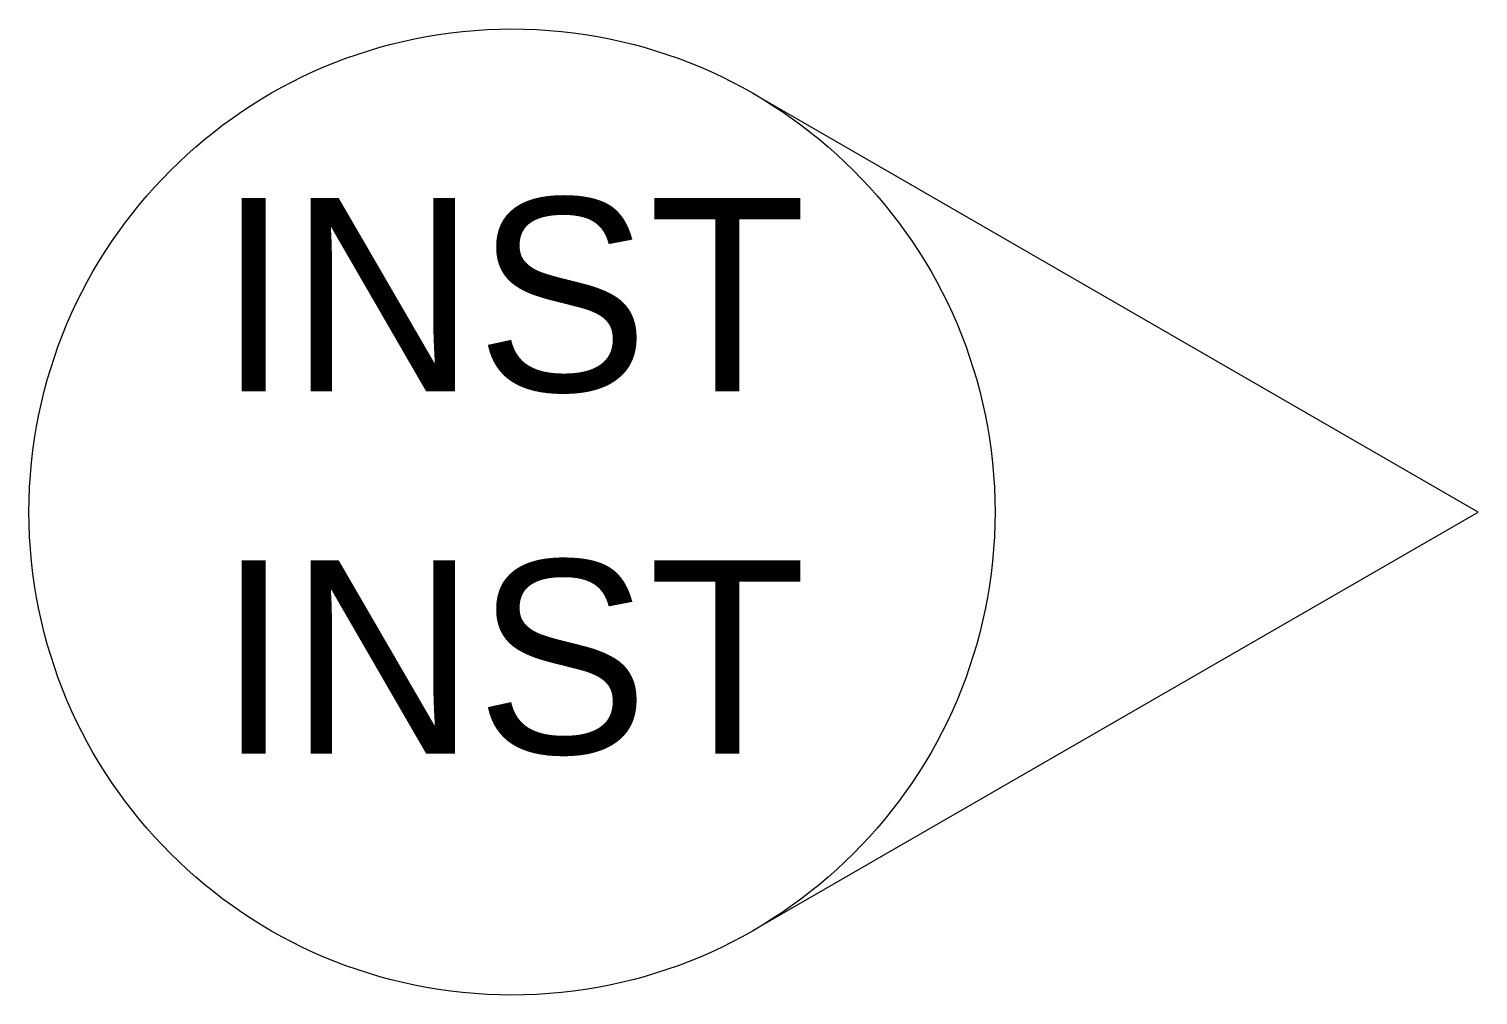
# Model space of a CAD drawing. Extents: x 0 to 0.75, y -0.25 to 0.25.
import ezdxf
from ezdxf.enums import TextEntityAlignment as Align

# ---------------------------------------------------------------- set-up
doc = ezdxf.new("R2010")
doc.units = 0
doc.layers.add('1', color=1, linetype='CONTINUOUS')
doc.layers.add('4', color=4, linetype='CONTINUOUS')

msp = doc.modelspace()

# ---------------------------------------------------------------- linework, layer by layer
at = {"layer": '1', "color": 0}
msp.add_lwpolyline([(0.375, -0.21651), (0.75, 0), (0.375, 0.21651)], dxfattribs=at)
msp.add_circle((0.25, 0), 0.25, dxfattribs=at)

# ---------------------------------------------------------------- texts
at = {"layer": '4', "color": 0}
for p in [(0.25, 0.0625), (0.25, -0.125)]:
    msp.add_attdef('INST', text='', height=0.1, dxfattribs=at).set_placement(p, align=Align.CENTER)

doc.saveas('drawing.dxf')
